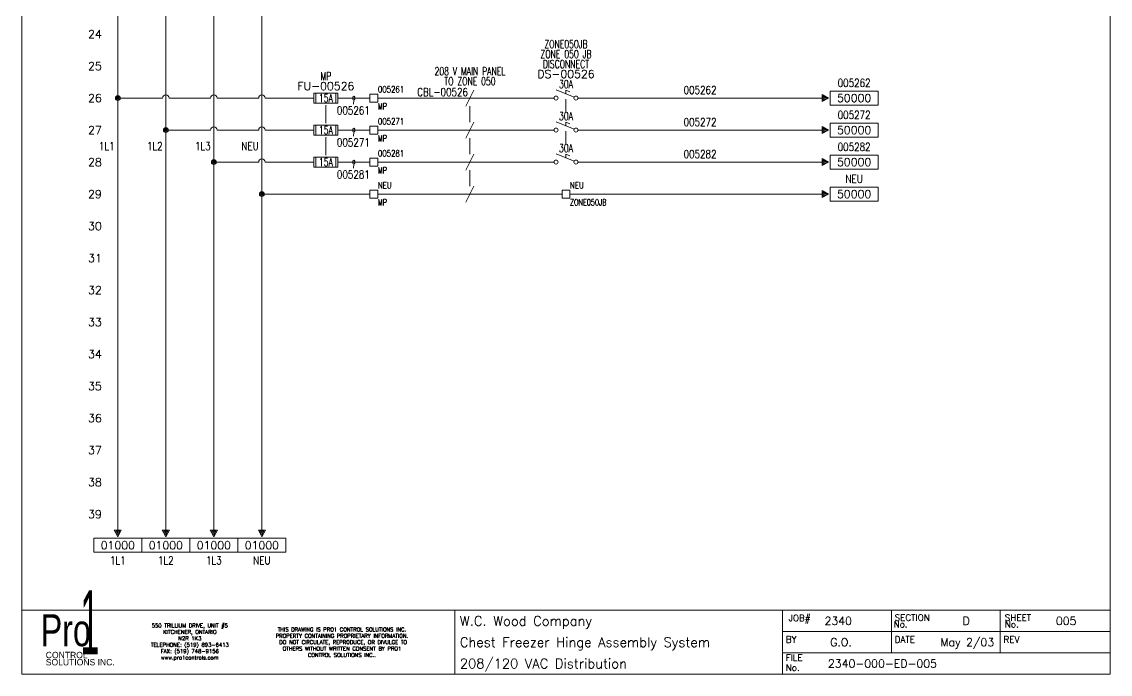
# Model space of a CAD drawing. Header units: inches. Extents: x 0 to 17, y 0 to 23.
# Drawn here: x 0 to 17, y 0 to 10.19 of the extents above; entities that cross this region are included whole.
import ezdxf
from ezdxf.enums import TextEntityAlignment as Align

# ---------------------------------------------------------------- set-up
doc = ezdxf.new("R2010")
doc.units = ezdxf.units.IN
doc.header["$MEASUREMENT"] = 0
doc.layers.get('0').update_dxf_attribs({"lineweight": 5})
for name, color, linetype, lineweight in [('BOARDER', 5, 'Continuous', 5), ('DESC', 1, 'Continuous', 5), ('LINK', 7, 'Continuous', 5), ('LOC', 252, 'Continuous', 5), ('MISC', 2, 'Continuous', 5), ('SYMS', 7, 'Continuous', 5), ('TAGS', 2, 'Continuous', 5), ('Title_Block_Info', 2, 'Continuous', 5), ('WIRENO', 1, 'Continuous', 5), ('WIRES', 7, 'Continuous', 5), ('XREF', 1, 'Continuous', 5)]:
    doc.layers.add(name, color=color, linetype=linetype, lineweight=lineweight)
doc.styles.add('SIVAN', font='sivan.TTF', dxfattribs={"height": 1})
doc.styles.add('STACCO', font='STAC222N.TTF', dxfattribs={"height": 1})
doc.styles.get("Standard").update_dxf_attribs({"font": 'romans.shx'})
doc.styles.add('WD', font='romans.shx')

# ---------------------------------------------------------------- blocks, each defined once
blk = doc.blocks.new('HA2S4')
for p, q in [((-0.055, 0), (0.055, 0)), ((0, -0.102), (-0.055, 0)), ((0.055, 0), (0, -0.102)), ((0.375, -0.125), (-0.375, -0.125)), ((-0.375, -0.125), (-0.375, -0.344)), ((-0.031, -0.016), (0, -0.078)), ((0.031, -0.016), (-0.031, -0.016)), ((-0.008, -0.031), (0, -0.047)), ((0.008, -0.031), (-0.008, -0.031)), ((0, -0.078), (0.031, -0.016)), ((0, -0.047), (0.008, -0.031)), ((0.375, -0.344), (0.375, -0.125)), ((-0.375, -0.344), (0.375, -0.344))]:
    blk.add_line(p, q)
at = {"style": 'WD', "flags": 1}
for tag, p in [('X2TERM01', (0, 0)), ('SIGCODE', (0.088, -0.059))]:
    blk.add_attdef(tag, p, '', height=0.01, dxfattribs=at)
at = {"style": 'WD'}
blk.add_attdef('XREF', text='', height=0.125, dxfattribs=at).set_placement((0, -0.297), align=Align.CENTER)
at = {"style": 'WD', "width": 0.8, "flags": 8}
for tag, p in [('WIRENO', (0, -0.409)), ('DESC1', (0, -0.597))]:
    blk.add_attdef(tag, text='', height=0.125, dxfattribs=at).set_placement(p, align=Align.TOP_CENTER)
blk = doc.blocks.new('HDS21')
for p, q in [((0.126, 0.013), (-0.156, 0.13)), ((0, 0.065), (0, 0.125)), ((0.062, 0.099), (0, 0.125))]:
    blk.add_line(p, q)
for centre in [(-0.155, 0), (0.155, 0)]:
    blk.add_circle(centre, 0.0322)
at = {"style": 'WD', "width": 0.7}
for tag, p in [('INST', (0, 0.951)), ('LOC', (0, 0.781)), ('DESC1', (0, 0.625)), ('DESC2', (0, 0.469)), ('RATING1', (0, 0.156)), ('XREF', (0, -0.236))]:
    blk.add_attdef(tag, text='', height=0.125, dxfattribs=at).set_placement(p, align=Align.CENTER)
at = {"style": 'WD'}
blk.add_attdef('TAG2', text='', height=0.125, dxfattribs=at).set_placement((0, 0.312), align=Align.CENTER)
for tag, p in [('X2LINK', (0, 0.281)), ('X8LINK', (0, -0.016))]:
    blk.add_attdef(tag, p, '', height=0.01, dxfattribs=at)
for tag, p, flags in [('X4TERM01', (-0.188, 0), 1), ('X1TERM02', (0.188, 0), 1), ('FAMILY', (0.206, 0.131), 9)]:
    blk.add_attdef(tag, p, '', height=0.01, dxfattribs=dict(at, flags=flags))
at = {"linetype": 'Continuous', "style": 'WD', "flags": 8}
blk.add_attdef('TERM01', text='', height=0.125, dxfattribs=at).set_placement((-0.25, -0.031), align=Align.TOP_RIGHT)
blk.add_attdef('TERM02', text='', height=0.125, dxfattribs=at).set_placement((0.25, -0.031), align=Align.TOP_LEFT)
blk = doc.blocks.new('HDS11')
for p, q in [((0.126, 0.013), (-0.156, 0.13)), ((0, 0.065), (0, 0.125)), ((0.062, 0.099), (0, 0.125))]:
    blk.add_line(p, q)
for centre in [(-0.155, 0), (0.155, 0)]:
    blk.add_circle(centre, 0.0322)
at = {"style": 'WD', "width": 0.7}
for tag, p in [('INST', (0, 0.951)), ('LOC', (0, 0.781)), ('DESC1', (0, 0.625)), ('DESC2', (0, 0.469)), ('RATING1', (0, 0.156)), ('XREF', (0, -0.236))]:
    blk.add_attdef(tag, text='', height=0.125, dxfattribs=at).set_placement(p, align=Align.CENTER)
at = {"style": 'WD'}
blk.add_attdef('TAG1', text='', height=0.125, dxfattribs=at).set_placement((0, 0.312), align=Align.CENTER)
for tag, p in [('X2LINK', (0, 0.438)), ('X8LINK', (0, -0.016))]:
    blk.add_attdef(tag, p, '', height=0.01, dxfattribs=at)
for tag, p, flags in [('X4TERM01', (-0.188, 0), 1), ('X1TERM02', (0.188, 0), 1), ('FAMILY', (0.206, 0.131), 9)]:
    blk.add_attdef(tag, p, '', height=0.01, dxfattribs=dict(at, flags=flags))
at = {"linetype": 'Continuous', "style": 'WD', "flags": 9}
for tag, p in [('ASSYCODE', (0.219, 0.062)), ('MFG', (0.228, 0.089)), ('CAT', (0.23, 0.108))]:
    blk.add_attdef(tag, text='', height=0.01, dxfattribs=at).set_placement(p, align=Align.CENTER)
at = {"linetype": 'Continuous', "style": 'WD', "flags": 8}
blk.add_attdef('TERM01', text='', height=0.125, dxfattribs=at).set_placement((-0.25, -0.031), align=Align.TOP_RIGHT)
blk.add_attdef('TERM02', text='', height=0.125, dxfattribs=at).set_placement((0.25, -0.031), align=Align.TOP_LEFT)
blk = doc.blocks.new('HW02')
for p, q in [((0.062, 0.125), (-0.062, -0.125)), ((0.031, 0), (-0.031, 0))]:
    blk.add_line(p, q)
at = {"style": 'WD', "width": 0.7, "flags": 1}
for tag, p in [('INST', (0, 0.357)), ('LOC', (0, 0.188)), ('DESC1', (0, -0.456)), ('XREF', (0, -0.3)), ('DESC2', (0, -0.613))]:
    blk.add_attdef(tag, text='', height=0.125, dxfattribs=at).set_placement(p, align=Align.CENTER)
at = {"style": 'WD', "width": 0.8}
blk.add_attdef('TAG2', text='', height=0.125, dxfattribs=at).set_placement((-0.031, 0.031), align=Align.RIGHT)
at = {"style": 'WD', "flags": 1}
for tag, p in [('X4TERM01', (-0.031, 0)), ('X1TERM01', (0.031, 0))]:
    blk.add_attdef(tag, p, '', height=0.01, dxfattribs=at)
at = {"style": 'WD'}
for tag, p in [('X2LINK', (0, 0.125)), ('X8LINK', (0, -0.125))]:
    blk.add_attdef(tag, p, '', height=0.01, dxfattribs=at)
at = {"style": 'WD', "flags": 9}
blk.add_attdef('FAMILY', text='', height=0.01, dxfattribs=at).set_placement((0.023, 0.118), align=Align.CENTER)
at = {"style": 'WD', "width": 0.8}
blk.add_attdef('RATING1', (0.094, 0.031), '', height=0.125, dxfattribs=at)
blk = doc.blocks.new('HFU2')
for p, q in [((-0.188, -0.078), (-0.188, 0.078)), ((-0.188, 0.078), (0.188, 0.078)), ((-0.156, 0.078), (-0.156, -0.078)), ((0.156, 0.078), (0.156, -0.078)), ((0.188, 0.078), (0.188, -0.078)), ((0.188, -0.078), (-0.188, -0.078))]:
    blk.add_line(p, q)
at = {"style": 'WD', "width": 0.7}
for tag, p in [('INST', (0, 0.451)), ('LOC', (0, 0.281))]:
    blk.add_attdef(tag, text='', height=0.125, dxfattribs=at).set_placement(p, align=Align.CENTER)
at = {"style": 'WD'}
blk.add_attdef('TAG2', text='', height=0.125, dxfattribs=at).set_placement((0, 0.125), align=Align.CENTER)
at = {"linetype": 'Continuous', "style": 'WD', "flags": 9}
for tag, p in [('FAMILY', (0.157, 0.251)), ('ASSYCODE', (0.188, 0.235)), ('MFG', (0.156, 0.083)), ('CAT', (0.156, 0.102))]:
    blk.add_attdef(tag, text='', height=0.01, dxfattribs=at).set_placement(p, align=Align.CENTER)
at = {"style": 'WD', "width": 0.7}
blk.add_attdef('RATING1', text='', height=0.125, dxfattribs=at).set_placement((0, 0), align=Align.MIDDLE_CENTER)
at = {"style": 'WD', "flags": 1}
for tag, p in [('X4TERM01', (-0.188, 0)), ('X1TERM02', (0.188, 0))]:
    blk.add_attdef(tag, p, '', height=0.01, dxfattribs=at)
at = {"style": 'WD'}
for tag, p in [('X2LINK', (0, 0.109)), ('X8LINK', (0, -0.109))]:
    blk.add_attdef(tag, p, '', height=0.01, dxfattribs=at)
at = {"linetype": 'Continuous', "style": 'WD', "flags": 8}
blk.add_attdef('TERM01', text='', height=0.125, dxfattribs=at).set_placement((-0.25, -0.031), align=Align.TOP_RIGHT)
blk.add_attdef('TERM02', text='', height=0.125, dxfattribs=at).set_placement((0.25, -0.031), align=Align.TOP_LEFT)
blk = doc.blocks.new('HFU1')
for p, q in [((-0.188, -0.078), (-0.188, 0.078)), ((-0.188, 0.078), (0.188, 0.078)), ((-0.156, 0.078), (-0.156, -0.078)), ((0.156, 0.078), (0.156, -0.078)), ((0.188, 0.078), (0.188, -0.078)), ((0.188, -0.078), (-0.188, -0.078))]:
    blk.add_line(p, q)
at = {"style": 'WD', "width": 0.7}
for tag, p in [('INST', (0, 0.451)), ('LOC', (0, 0.281))]:
    blk.add_attdef(tag, text='', height=0.125, dxfattribs=at).set_placement(p, align=Align.CENTER)
at = {"style": 'WD'}
blk.add_attdef('TAG1', text='', height=0.125, dxfattribs=at).set_placement((0, 0.125), align=Align.CENTER)
at = {"linetype": 'Continuous', "style": 'WD', "flags": 9}
for tag, p in [('ASSYCODE', (0.157, 0.251)), ('MFG', (0.156, 0.083)), ('CAT', (0.156, 0.102))]:
    blk.add_attdef(tag, text='', height=0.01, dxfattribs=at).set_placement(p, align=Align.CENTER)
at = {"style": 'WD', "width": 0.7}
blk.add_attdef('RATING1', text='', height=0.125, dxfattribs=at).set_placement((0, 0), align=Align.MIDDLE_CENTER)
at = {"style": 'WD'}
for tag, p, flags in [('X4TERM01', (-0.188, 0), 1), ('FAMILY', (0.129, 0.108), 9), ('X1TERM02', (0.188, 0), 1)]:
    blk.add_attdef(tag, p, '', height=0.01, dxfattribs=dict(at, flags=flags))
for tag, p in [('X2LINK', (0, 0.109)), ('X8LINK', (0, -0.109))]:
    blk.add_attdef(tag, p, '', height=0.01, dxfattribs=at)
at = {"linetype": 'Continuous', "style": 'WD', "flags": 8}
blk.add_attdef('TERM01', text='', height=0.125, dxfattribs=at).set_placement((-0.25, -0.031), align=Align.TOP_RIGHT)
blk.add_attdef('TERM02', text='', height=0.125, dxfattribs=at).set_placement((0.25, -0.031), align=Align.TOP_LEFT)
blk = doc.blocks.new('HW01')
for p, q in [((0.062, 0.125), (-0.062, -0.125)), ((0.031, 0), (-0.031, 0))]:
    blk.add_line(p, q)
at = {"style": 'WD', "width": 0.7, "flags": 1}
for tag, p in [('INST', (0, 0.357)), ('LOC', (0, 0.188)), ('DESC1', (0, -0.456)), ('XREF', (0, -0.3)), ('DESC2', (0, -0.613))]:
    blk.add_attdef(tag, text='', height=0.125, dxfattribs=at).set_placement(p, align=Align.CENTER)
at = {"style": 'WD', "width": 0.8}
blk.add_attdef('TAG1', text='', height=0.125, dxfattribs=at).set_placement((-0.031, 0.031), align=Align.RIGHT)
at = {"style": 'WD', "flags": 1}
for tag, p in [('X4TERM01', (-0.031, 0)), ('X1TERM01', (0.031, 0))]:
    blk.add_attdef(tag, p, '', height=0.01, dxfattribs=at)
at = {"linetype": 'Continuous', "style": 'WD', "flags": 9}
blk.add_attdef('ASSYCODE', text='', height=0.01, dxfattribs=at).set_placement((0.029, 0.042), align=Align.CENTER)
at = {"style": 'WD'}
for tag, p in [('X2LINK', (0, 0.125)), ('X8LINK', (0, -0.125))]:
    blk.add_attdef(tag, p, '', height=0.01, dxfattribs=at)
at = {"style": 'WD', "flags": 9}
blk.add_attdef('FAMILY', text='', height=0.01, dxfattribs=at).set_placement((0.023, 0.118), align=Align.CENTER)
at = {"style": 'WD', "width": 0.8}
blk.add_attdef('RATING1', (0.094, 0.031), '', height=0.125, dxfattribs=at)
at = {"style": 'WD', "width": 0.8, "flags": 1}
blk.add_attdef('MFG', text='', height=0.0938, dxfattribs=at).set_placement((-0.125, -0.031), align=Align.TOP_RIGHT)
blk.add_attdef('CAT', text='', height=0.0938, dxfattribs=at).set_placement((0.031, -0.031), align=Align.TOP_LEFT)
blk = doc.blocks.new('WDDOT')
for radius in [0.0375, 0.0234, 0.0116]:
    blk.add_circle((0, 0), radius)
blk = doc.blocks.new('HA2S1')
for p, q in [((0, -0.055), (0, 0.055)), ((0, 0.055), (0.102, 0)), ((0.102, 0), (0, -0.055)), ((0.078, 0), (0.016, 0.031)), ((0.016, 0.031), (0.016, -0.031)), ((0.016, -0.031), (0.078, 0)), ((0.047, 0), (0.031, 0.008)), ((0.031, 0.008), (0.031, -0.008)), ((0.031, -0.008), (0.047, 0)), ((0.125, 0.109), (0.125, -0.109)), ((0.875, 0.109), (0.125, 0.109)), ((0.875, -0.109), (0.875, 0.109)), ((0.125, -0.109), (0.875, -0.109))]:
    blk.add_line(p, q)
at = {"style": 'WD', "width": 0.8, "flags": 8}
for tag, p in [('WIRENO', (0.5, 0.3)), ('DESC1', (0.5, -0.169))]:
    blk.add_attdef(tag, text='', height=0.125, dxfattribs=at).set_placement(p, align=Align.TOP_CENTER)
at = {"style": 'WD', "flags": 1}
for tag, p in [('X4TERM01', (0, 0)), ('SIGCODE', (0.026, 0.066))]:
    blk.add_attdef(tag, p, '', height=0.01, dxfattribs=at)
at = {"style": 'WD'}
blk.add_attdef('XREF', text='', height=0.125, dxfattribs=at).set_placement((0.5, -0.063), align=Align.CENTER)
blk = doc.blocks.new('HT0W01')
for p, q in [((-0.062, 0.062), (0.062, 0.062)), ((-0.062, -0.062), (-0.062, 0.062)), ((0.062, 0.062), (0.062, -0.062)), ((0.062, -0.062), (-0.062, -0.062))]:
    blk.add_line(p, q)
at = {"linetype": 'Continuous', "style": 'WD'}
for tag, p, width, flags in [('WIRENO', (0.062, 0.087), 0.8, 8), ('TAGSTRIP', (0.05, -0.297), 0.9, 8), ('CAT', (0.213, -0.406), 0.8, 1)]:
    blk.add_attdef(tag, p, '', height=0.1, dxfattribs=dict(at, width=width, flags=flags))
at = {"style": 'WD', "width": 0.7}
for tag, p in [('INST', (0.062, 0.214)), ('LOC', (0.062, -0.178))]:
    blk.add_attdef(tag, p, '', height=0.1, dxfattribs=at)
at = {"style": 'WD', "flags": 1}
for tag, p, height in [('X4TERM01', (-0.062, 0), 0.01), ('X4TERMDESC01', (-0.055, -0.023), 0.025), ('X2TERMDESC01', (-0.006, 0.029), 0.025), ('X2TERM01', (0, 0.062), 0.01), ('X1TERMDESC01', (0.039, 0.007), 0.025), ('X1TERM01', (0.062, 0), 0.01), ('X8TERM01', (0, -0.062), 0.01), ('X8TERMDESC01', (0, -0.054), 0.025)]:
    blk.add_attdef(tag, p, '', height=height, dxfattribs=at)
at = {"linetype": 'Continuous', "style": 'WD', "width": 0.8, "flags": 1}
blk.add_attdef('MFG', text='', height=0.1, dxfattribs=at).set_placement((0.088, -0.406), align=Align.RIGHT)
at = {"style": 'WD', "width": 0.7, "flags": 1}
blk.add_attdef('ASSYCODE', (0.062, -0.281), '', height=0.01, dxfattribs=at)
blk = doc.blocks.new('WD_WNV')
at = {"linetype": 'Continuous', "style": 'WD', "width": 0.8}
blk.add_attdef('WIRENO', text='', height=0.125, dxfattribs=at).set_placement((-0.05, 0), align=Align.MIDDLE_RIGHT)
blk = doc.blocks.new('WD_WNH')
at = {"linetype": 'Continuous', "style": 'WD', "width": 0.8}
blk.add_attdef('WIRENO', text='', height=0.125, dxfattribs=at).set_placement((0, 0.0625), align=Align.CENTER)
blk = doc.blocks.new('TB_P')
at = {"color": 5}
blk.add_line((6.764, 0), (6.764, 1), dxfattribs=at)
at = {"color": 5, "linetype": 'Continuous'}
blk.add_line((15.283, 1), (15.283, 0.667), dxfattribs=at)
blk.add_lwpolyline([(0, 0), (17, 0), (17, 23), (0, 23)], close=True, dxfattribs=at)
at = {"layer": 'BOARDER', "linetype": 'Continuous'}
for p, q in [((0, 1), (17, 1)), ((0, 1), (0, 0)), ((11.882, 1), (11.882, 0.667)), ((11.882, 1), (11.882, 0)), ((11.882, 1), (11.882, 0)), ((11.882, 1), (11.882, 0)), ((13.583, 1), (13.583, 0.667)), ((11.882, 0.667), (17, 0.667)), ((13.583, 0.667), (13.583, 0.333)), ((15.283, 0.667), (15.283, 0.333)), ((11.882, 0.333), (17, 0.333))]:
    blk.add_line(p, q, dxfattribs=at)
at = {"color": 5, "char_height": 0.06, "attachment_point": 5, "style": 'WD'}
for s, insert, width in [('550 TRILLIUM DRIVE, UNIT #5\\PKITCHENER, ONTARIO\\PN2R 1K3\\PTELEPHONE: (519) 893-6413\\PFAX: (519) 748-9156\\Pwww.pro1controls.com', (2.625, 0.5), 1.804), ('THIS DRAWING IS PRO1 CONTROL SOLUTIONS INC. PROPERTY CONTAINING PROPRIETARY INFORMATION.  DO NOT CIRCULATE, REPRODUCE, OR DIVULGE TO OTHERS WITHOUT WRITTEN CONSENT BY PRO1 CONTROL SOLUTIONS INC..', (5, 0.5), 2.264)]:
    blk.add_mtext(s, dxfattribs=dict(at, insert=insert, width=width))
at = {"color": 2, "linetype": 'Continuous', "style": 'WD', "flags": 1}
for tag, p in [('REV1_NO', (1.734, 3.29)), ('REV1_BY', (7.303, 3.29)), ('REV1_DATE', (9.562, 3.29)), ('REV2_NO', (1.734, 3.04)), ('REV2_BY', (7.303, 3.04)), ('REV2_DATE', (9.562, 3.04)), ('REV3_NO', (1.734, 2.79)), ('REV3_BY', (7.303, 2.79)), ('REV3_DATE', (9.562, 2.79)), ('REV4_NO', (1.734, 2.54)), ('REV4_BY', (7.303, 2.54)), ('REV4_DATE', (9.562, 2.54)), ('REV5_NO', (1.734, 2.29)), ('REV5_BY', (7.303, 2.29)), ('REV5_DATE', (9.562, 2.29)), ('REV6_NO', (1.734, 2.04)), ('REV6_BY', (7.303, 2.04)), ('REV6_DATE', (9.562, 2.04)), ('REV7_NO', (1.734, 1.79)), ('REV7_BY', (7.303, 1.79)), ('REV7_DATE', (9.562, 1.79)), ('REV8_NO', (1.734, 1.54)), ('REV8_BY', (7.303, 1.54)), ('REV8_DATE', (9.562, 1.54)), ('REV9_NO', (1.734, 1.29)), ('REV9_BY', (7.303, 1.29)), ('REV9_DATE', (9.562, 1.29))]:
    blk.add_attdef(tag, text='', height=0.15, dxfattribs=at).set_placement(p, align=Align.MIDDLE_CENTER)
for tag, p in [('REV1_CHANGE', (2.292, 3.29)), ('REV2_CHANGE', (2.292, 3.04)), ('REV3_CHANGE', (2.292, 2.79)), ('REV4_CHANGE', (2.292, 2.54)), ('REV5_CHANGE', (2.292, 2.29)), ('REV6_CHANGE', (2.292, 2.04)), ('REV7_CHANGE', (2.292, 1.79)), ('REV8_CHANGE', (2.292, 1.54)), ('REV9_CHANGE', (2.292, 1.29))]:
    blk.add_attdef(tag, text='', height=0.15, dxfattribs=at).set_placement(p, align=Align.MIDDLE_LEFT)
at = {"layer": 'BOARDER', "lineweight": 0}
for s, height, style, width, p in [('1', 1, 'SIVAN', 0.4, (1.062, 0.812)), ('Pro', 0.5, 'STACCO', 0.75, (0.688, 0.688))]:
    blk.add_text(s, height=height, dxfattribs=dict(at, style=style, width=width)).set_placement(p, align=Align.MIDDLE_CENTER)
at = {"layer": 'BOARDER', "linetype": 'Continuous', "style": 'WD'}
for s, p in [('JOB#', (11.976, 0.827)), ('SECTION', (13.633, 0.835)), ('SHEET', (15.354, 0.834)), ('No.', (13.617, 0.729)), ('No.', (15.354, 0.729)), ('BY', (11.933, 0.493)), ('DATE', (13.634, 0.493)), ('REV', (15.334, 0.493)), ('FILE', (11.932, 0.21)), ('No.', (11.932, 0.052))]:
    blk.add_text(s, height=0.1, dxfattribs=at).set_placement(p)
at = {"layer": 'BOARDER', "lineweight": 0, "style": 'STACCO'}
for s, p in [('CONTROL', (0.375, 0.3)), ('SOLUTIONS INC.', (0.375, 0.188))]:
    blk.add_text(s, height=0.1, dxfattribs=at).set_placement(p, align=Align.MIDDLE_LEFT)
at = {"layer": 'Title_Block_Info', "ltscale": 0.1}
for tag, p in [('CUSTOMER', (6.842, 0.833)), ('JOB DESCRIPTION LINE', (6.842, 0.5)), ('DRAWING DESCRIPTION', (6.842, 0.167))]:
    blk.add_attdef(tag, text='', height=0.15, dxfattribs=at).set_placement(p, align=Align.MIDDLE_LEFT)
at = {"layer": 'Title_Block_Info', "ltscale": 0.1, "style": 'WD'}
for tag, p in [('JOB #', (12.752, 0.833)), ('SEC. NO.', (14.75, 0.833)), ('SHT. NO.', (16.312, 0.833)), ('NAME', (12.795, 0.5)), ('REV', (16.194, 0.5))]:
    blk.add_attdef(tag, text='', height=0.125, dxfattribs=at).set_placement(p, align=Align.MIDDLE_CENTER)
blk.add_attdef('DATE', text='', height=0.125, dxfattribs=at).set_placement((15.188, 0.5), align=Align.MIDDLE_RIGHT)
blk.add_attdef('FILE NUMBER', text='', height=0.125, dxfattribs=at).set_placement((12.591, 0.167), align=Align.MIDDLE_LEFT)

msp = doc.modelspace()

# ---------------------------------------------------------------- linework, layer by layer
at = {"layer": 'LINK'}
for points in [[(4.75, 8.891), (4.75, 8.609)], [(7, 8.875), (7, 8.625)], [(8.5, 8.984), (8.5, 8.781)], [(4.75, 8.391), (4.75, 8.109)], [(7, 8.375), (7, 8.125)], [(8.5, 8.484), (8.5, 8.281)], [(7, 7.875), (7, 7.625)]]:
    msp.add_lwpolyline(points, dxfattribs=at)
at = {"layer": 'WIRENO'}
for points in [[(5.181, 8.907), (5.185, 8.969), (5.202, 8.983), (5.204, 9.014), (5.19, 9.031), (5.173, 9.016), (5.171, 8.985), (5.178, 8.977)], [(5.181, 8.407), (5.185, 8.469), (5.202, 8.483), (5.204, 8.514), (5.19, 8.531), (5.173, 8.516), (5.171, 8.485), (5.178, 8.477)], [(5.181, 7.907), (5.185, 7.969), (5.202, 7.983), (5.204, 8.014), (5.19, 8.031), (5.173, 8.016), (5.171, 7.985), (5.178, 7.977)]]:
    msp.add_lwpolyline(points, dxfattribs=at)
at = {"layer": 'WIRES'}
for p, q in [((1.5, 22.25), (1.5, 2.25)), ((2.25, 22.25), (2.25, 2.25)), ((3, 22.25), (3, 2.25)), ((3.75, 22.25), (3.75, 2.25)), ((1.5, 9), (2.2, 9)), ((2.3, 9), (2.95, 9)), ((3.05, 9), (3.7, 9)), ((3.8, 9), (4.563, 9)), ((4.938, 9), (5.438, 9)), ((5.562, 9), (6.969, 9)), ((7.031, 9), (8.312, 9)), ((8.688, 9), (12.5, 9)), ((2.25, 8.5), (2.95, 8.5)), ((3.05, 8.5), (3.7, 8.5)), ((3.8, 8.5), (4.563, 8.5)), ((4.938, 8.5), (5.438, 8.5)), ((5.562, 8.5), (6.969, 8.5)), ((7.031, 8.5), (8.312, 8.5)), ((8.688, 8.5), (12.5, 8.5)), ((3, 8), (3.7, 8)), ((3.8, 8), (4.563, 8)), ((4.938, 8), (5.438, 8)), ((5.562, 8), (6.969, 8)), ((7.031, 8), (8.312, 8)), ((8.688, 8), (12.5, 8)), ((3.75, 7.5), (5.438, 7.5)), ((5.562, 7.5), (6.969, 7.5)), ((7.031, 7.5), (8.438, 7.5)), ((8.562, 7.5), (12.5, 7.5))]:
    msp.add_line(p, q, dxfattribs=at)
for centre in [(2.25, 9), (3, 9), (3.75, 9), (3, 8.5), (3.75, 8.5), (3.75, 8)]:
    msp.add_arc(centre, 0.05, 0, 180, dxfattribs=at)

# ---------------------------------------------------------------- block references
ref = msp.add_blockref('TB_P', (0, 0))
ref.add_attrib('CUSTOMER', 'W.C. Wood Company', dxfattribs={"layer": 'MISC', "ltscale": 0.1, "height": 0.15}).set_placement((6.842, 0.833), align=Align.MIDDLE_LEFT)
ref.add_attrib('JOB DESCRIPTION LINE', 'Chest Freezer Hinge Assembly System', dxfattribs={"layer": 'MISC', "ltscale": 0.1, "height": 0.15}).set_placement((6.842, 0.5), align=Align.MIDDLE_LEFT)
ref.add_attrib('DRAWING DESCRIPTION', '208/120 VAC Distribution', dxfattribs={"layer": 'MISC', "ltscale": 0.1, "height": 0.15}).set_placement((6.842, 0.167), align=Align.MIDDLE_LEFT)
ref.add_attrib('JOB #', '2340', dxfattribs={"layer": 'MISC', "ltscale": 0.1, "height": 0.125, "style": 'WD'}).set_placement((12.752, 0.833), align=Align.MIDDLE_CENTER)
ref.add_attrib('SEC. NO.', 'D', dxfattribs={"layer": 'MISC', "ltscale": 0.1, "height": 0.125, "style": 'WD'}).set_placement((14.75, 0.833), align=Align.MIDDLE_CENTER)
ref.add_attrib('SHT. NO.', '005', dxfattribs={"layer": 'MISC', "ltscale": 0.1, "height": 0.125, "style": 'WD'}).set_placement((16.312, 0.833), align=Align.MIDDLE_CENTER)
ref.add_attrib('FILE NUMBER', '2340-000-ED-005', dxfattribs={"layer": 'MISC', "ltscale": 0.1, "height": 0.125, "style": 'WD'}).set_placement((12.591, 0.167), align=Align.MIDDLE_LEFT)
ref.add_attrib('NAME', 'G.O.', dxfattribs={"layer": 'MISC', "ltscale": 0.1, "height": 0.125, "style": 'WD'}).set_placement((12.795, 0.5), align=Align.MIDDLE_CENTER)
ref.add_attrib('DATE', 'May 2/03', dxfattribs={"layer": 'MISC', "ltscale": 0.1, "height": 0.125, "style": 'WD'}).set_placement((15.188, 0.5), align=Align.MIDDLE_RIGHT)
at = {"layer": 'SYMS'}
ref = msp.add_blockref('HDS11', (8.5, 9), dxfattribs=at)
ref.add_attrib('RATING1', '30A', dxfattribs={"layer": 'MISC', "height": 0.125, "style": 'WD', "width": 0.7}).set_placement((8.5, 9.156), align=Align.CENTER)
ref.add_attrib('TAG1', 'DS-00526', dxfattribs={"layer": 'TAGS', "height": 0.125, "style": 'WD'}).set_placement((8.5, 9.313), align=Align.CENTER)
ref.add_attrib('DESC1', 'ZONE 050 JB', dxfattribs={"layer": 'DESC', "height": 0.125, "style": 'WD', "width": 0.7}).set_placement((8.5, 9.625), align=Align.CENTER)
ref.add_attrib('DESC2', 'DISCONNECT', dxfattribs={"layer": 'DESC', "height": 0.125, "style": 'WD', "width": 0.7}).set_placement((8.5, 9.469), align=Align.CENTER)
ref.add_attrib('LOC', 'ZONE050JB', dxfattribs={"layer": 'LOC', "height": 0.125, "style": 'WD', "width": 0.7}).set_placement((8.5, 9.781), align=Align.CENTER)
ref = msp.add_blockref('HFU1', (4.75, 9), dxfattribs=at)
ref.add_attrib('TAG1', 'FU-00526', dxfattribs={"layer": 'TAGS', "height": 0.125, "style": 'WD'}).set_placement((4.75, 9.125), align=Align.CENTER)
ref.add_attrib('LOC', 'MP', dxfattribs={"layer": 'LOC', "height": 0.125, "style": 'WD', "width": 0.7}).set_placement((4.75, 9.281), align=Align.CENTER)
ref.add_attrib('RATING1', '15A', dxfattribs={"layer": 'MISC', "height": 0.125, "style": 'WD', "width": 0.7}).set_placement((4.75, 9), align=Align.MIDDLE_CENTER)
ref = msp.add_blockref('HW01', (7, 9), dxfattribs=at)
ref.add_attrib('TAG1', 'CBL-00526', dxfattribs={"layer": 'TAGS', "height": 0.125, "style": 'WD', "width": 0.8}).set_placement((6.969, 9.031), align=Align.RIGHT)
ref.add_attrib('DESC1', '208 V MAIN PANEL', dxfattribs={"layer": 'DESC', "height": 0.125, "style": 'WD', "width": 0.7}).set_placement((7, 9.356), align=Align.CENTER)
ref.add_attrib('DESC2', 'TO ZONE 050', dxfattribs={"layer": 'DESC', "height": 0.125, "style": 'WD', "width": 0.7}).set_placement((7, 9.2), align=Align.CENTER)
ref = msp.add_blockref('HT0W01', (5.5, 9), dxfattribs=at)
ref.add_attrib('WIRENO', '005261', (5.562, 9.087), dxfattribs={"layer": 'WIRENO', "linetype": 'Continuous', "height": 0.1, "style": 'WD', "width": 0.8, "flags": 8})
ref.add_attrib('LOC', 'MP', (5.562, 8.822), dxfattribs={"layer": 'LOC', "height": 0.1, "style": 'WD', "width": 0.7})
ref = msp.add_blockref('HA2S1', (12.5, 9), dxfattribs=at)
ref.add_attrib('XREF', '50000', dxfattribs={"layer": 'XREF', "height": 0.125, "style": 'WD'}).set_placement((13, 8.938), align=Align.CENTER)
ref.add_attrib('WIRENO', '005262', dxfattribs={"layer": 'WIRENO', "height": 0.125, "style": 'WD', "width": 0.8, "flags": 8}).set_placement((13, 9.3), align=Align.TOP_CENTER)
for name, p in [('WDDOT', (1.5, 9)), ('WDDOT', (2.25, 8.5)), ('HW02', (7, 8.5)), ('WDDOT', (3, 8)), ('HW02', (7, 8)), ('WDDOT', (3.75, 7.5)), ('HW02', (7, 7.5))]:
    msp.add_blockref(name, p, dxfattribs=at)
ref = msp.add_blockref('HT0W01', (5.5, 8.5), dxfattribs=at)
ref.add_attrib('WIRENO', '005271', (5.562, 8.587), dxfattribs={"layer": 'WIRENO', "linetype": 'Continuous', "height": 0.1, "style": 'WD', "width": 0.8, "flags": 8})
ref.add_attrib('LOC', 'MP', (5.562, 8.322), dxfattribs={"layer": 'LOC', "height": 0.1, "style": 'WD', "width": 0.7})
ref = msp.add_blockref('HDS21', (8.5, 8.5), dxfattribs=at)
ref.add_attrib('RATING1', '30A', dxfattribs={"layer": 'MISC', "height": 0.125, "style": 'WD', "width": 0.7}).set_placement((8.5, 8.656), align=Align.CENTER)
ref = msp.add_blockref('HA2S1', (12.5, 8.5), dxfattribs=at)
ref.add_attrib('XREF', '50000', dxfattribs={"layer": 'XREF', "height": 0.125, "style": 'WD'}).set_placement((13, 8.438), align=Align.CENTER)
ref.add_attrib('WIRENO', '005272', dxfattribs={"layer": 'WIRENO', "height": 0.125, "style": 'WD', "width": 0.8, "flags": 8}).set_placement((13, 8.8), align=Align.TOP_CENTER)
ref = msp.add_blockref('HFU2', (4.75, 8.5), dxfattribs=at)
ref.add_attrib('RATING1', '15A', dxfattribs={"layer": 'MISC', "height": 0.125, "style": 'WD', "width": 0.7}).set_placement((4.75, 8.5), align=Align.MIDDLE_CENTER)
ref = msp.add_blockref('HT0W01', (5.5, 8), dxfattribs=at)
ref.add_attrib('WIRENO', '005281', (5.562, 8.087), dxfattribs={"layer": 'WIRENO', "linetype": 'Continuous', "height": 0.1, "style": 'WD', "width": 0.8, "flags": 8})
ref.add_attrib('LOC', 'MP', (5.562, 7.822), dxfattribs={"layer": 'LOC', "height": 0.1, "style": 'WD', "width": 0.7})
ref = msp.add_blockref('HDS21', (8.5, 8), dxfattribs=at)
ref.add_attrib('RATING1', '30A', dxfattribs={"layer": 'MISC', "height": 0.125, "style": 'WD', "width": 0.7}).set_placement((8.5, 8.156), align=Align.CENTER)
ref = msp.add_blockref('HA2S1', (12.5, 8), dxfattribs=at)
ref.add_attrib('XREF', '50000', dxfattribs={"layer": 'XREF', "height": 0.125, "style": 'WD'}).set_placement((13, 7.937), align=Align.CENTER)
ref.add_attrib('WIRENO', '005282', dxfattribs={"layer": 'WIRENO', "height": 0.125, "style": 'WD', "width": 0.8, "flags": 8}).set_placement((13, 8.3), align=Align.TOP_CENTER)
ref = msp.add_blockref('HFU2', (4.75, 8), dxfattribs=at)
ref.add_attrib('RATING1', '15A', dxfattribs={"layer": 'MISC', "height": 0.125, "style": 'WD', "width": 0.7}).set_placement((4.75, 8), align=Align.MIDDLE_CENTER)
ref = msp.add_blockref('HT0W01', (5.5, 7.5), dxfattribs=at)
ref.add_attrib('WIRENO', 'NEU', (5.562, 7.587), dxfattribs={"layer": 'WIRENO', "linetype": 'Continuous', "height": 0.1, "style": 'WD', "width": 0.8, "flags": 8})
ref.add_attrib('LOC', 'MP', (5.562, 7.322), dxfattribs={"layer": 'LOC', "height": 0.1, "style": 'WD', "width": 0.7})
ref = msp.add_blockref('HT0W01', (8.5, 7.5), dxfattribs=at)
ref.add_attrib('WIRENO', 'NEU', (8.562, 7.587), dxfattribs={"layer": 'WIRENO', "linetype": 'Continuous', "height": 0.1, "style": 'WD', "width": 0.8, "flags": 8})
ref.add_attrib('LOC', 'ZONE050JB', (8.562, 7.322), dxfattribs={"layer": 'LOC', "height": 0.1, "style": 'WD', "width": 0.7})
ref = msp.add_blockref('HA2S1', (12.5, 7.5), dxfattribs=at)
ref.add_attrib('XREF', '50000', dxfattribs={"layer": 'XREF', "height": 0.125, "style": 'WD'}).set_placement((13, 7.437), align=Align.CENTER)
ref.add_attrib('WIRENO', 'NEU', dxfattribs={"layer": 'WIRENO', "height": 0.125, "style": 'WD', "width": 0.8, "flags": 8}).set_placement((13, 7.8), align=Align.TOP_CENTER)
ref = msp.add_blockref('HA2S4', (1.5, 2.25), dxfattribs=at)
ref.add_attrib('XREF', '01000', dxfattribs={"layer": 'XREF', "height": 0.125, "style": 'WD'}).set_placement((1.5, 1.953), align=Align.CENTER)
ref.add_attrib('WIRENO', '1L1', dxfattribs={"layer": 'WIRENO', "height": 0.125, "style": 'WD', "width": 0.8, "flags": 8}).set_placement((1.5, 1.841), align=Align.TOP_CENTER)
ref = msp.add_blockref('HA2S4', (2.25, 2.25), dxfattribs=at)
ref.add_attrib('XREF', '01000', dxfattribs={"layer": 'XREF', "height": 0.125, "style": 'WD'}).set_placement((2.25, 1.953), align=Align.CENTER)
ref.add_attrib('WIRENO', '1L2', dxfattribs={"layer": 'WIRENO', "height": 0.125, "style": 'WD', "width": 0.8, "flags": 8}).set_placement((2.25, 1.841), align=Align.TOP_CENTER)
ref = msp.add_blockref('HA2S4', (3, 2.25), dxfattribs=at)
ref.add_attrib('XREF', '01000', dxfattribs={"layer": 'XREF', "height": 0.125, "style": 'WD'}).set_placement((3, 1.953), align=Align.CENTER)
ref.add_attrib('WIRENO', '1L3', dxfattribs={"layer": 'WIRENO', "height": 0.125, "style": 'WD', "width": 0.8, "flags": 8}).set_placement((3, 1.841), align=Align.TOP_CENTER)
ref = msp.add_blockref('HA2S4', (3.75, 2.25), dxfattribs=at)
ref.add_attrib('XREF', '01000', dxfattribs={"layer": 'XREF', "height": 0.125, "style": 'WD'}).set_placement((3.75, 1.953), align=Align.CENTER)
ref.add_attrib('WIRENO', 'NEU', dxfattribs={"layer": 'WIRENO', "height": 0.125, "style": 'WD', "width": 0.8, "flags": 8}).set_placement((3.75, 1.841), align=Align.TOP_CENTER)
at = {"layer": 'WIRENO'}
ref = msp.add_blockref('WD_WNH', (10.594, 9), dxfattribs=at)
ref.add_attrib('WIRENO', '005262', dxfattribs={"linetype": 'Continuous', "height": 0.125, "style": 'WD', "width": 0.8}).set_placement((10.594, 9.063), align=Align.CENTER)
ref = msp.add_blockref('WD_WNH', (5.188, 9), dxfattribs=at)
ref.add_attrib('WIRENO', '005261', dxfattribs={"linetype": 'Continuous', "height": 0.125, "style": 'WD', "width": 0.8}).set_placement((5.179, 8.744), align=Align.CENTER)
ref = msp.add_blockref('WD_WNH', (10.594, 8.5), dxfattribs=at)
ref.add_attrib('WIRENO', '005272', dxfattribs={"linetype": 'Continuous', "height": 0.125, "style": 'WD', "width": 0.8}).set_placement((10.594, 8.562), align=Align.CENTER)
ref = msp.add_blockref('WD_WNH', (5.188, 8.5), dxfattribs=at)
ref.add_attrib('WIRENO', '005271', dxfattribs={"linetype": 'Continuous', "height": 0.125, "style": 'WD', "width": 0.8}).set_placement((5.179, 8.244), align=Align.CENTER)
ref = msp.add_blockref('WD_WNV', (1.5, 8.25), dxfattribs=at)
ref.add_attrib('WIRENO', '1L1', dxfattribs={"linetype": 'Continuous', "height": 0.125, "style": 'WD', "width": 0.8}).set_placement((1.45, 8.25), align=Align.MIDDLE_RIGHT)
ref = msp.add_blockref('WD_WNV', (2.25, 8.25), dxfattribs=at)
ref.add_attrib('WIRENO', '1L2', dxfattribs={"linetype": 'Continuous', "height": 0.125, "style": 'WD', "width": 0.8}).set_placement((2.2, 8.25), align=Align.MIDDLE_RIGHT)
ref = msp.add_blockref('WD_WNV', (3, 8.25), dxfattribs=at)
ref.add_attrib('WIRENO', '1L3', dxfattribs={"linetype": 'Continuous', "height": 0.125, "style": 'WD', "width": 0.8}).set_placement((2.95, 8.25), align=Align.MIDDLE_RIGHT)
ref = msp.add_blockref('WD_WNV', (3.75, 8.25), dxfattribs=at)
ref.add_attrib('WIRENO', 'NEU', dxfattribs={"linetype": 'Continuous', "height": 0.125, "style": 'WD', "width": 0.8}).set_placement((3.7, 8.25), align=Align.MIDDLE_RIGHT)
ref = msp.add_blockref('WD_WNH', (10.594, 8), dxfattribs=at)
ref.add_attrib('WIRENO', '005282', dxfattribs={"linetype": 'Continuous', "height": 0.125, "style": 'WD', "width": 0.8}).set_placement((10.594, 8.062), align=Align.CENTER)
ref = msp.add_blockref('WD_WNH', (5.188, 8), dxfattribs=at)
ref.add_attrib('WIRENO', '005281', dxfattribs={"linetype": 'Continuous', "height": 0.125, "style": 'WD', "width": 0.8}).set_placement((5.179, 7.744), align=Align.CENTER)

# ---------------------------------------------------------------- texts
at = {"color": 2, "style": 'WD'}
for s, p in [('24', (1.25, 10)), ('25', (1.25, 9.5)), ('26', (1.25, 9)), ('27', (1.25, 8.5)), ('28', (1.25, 8)), ('29', (1.25, 7.5)), ('30', (1.25, 7)), ('31', (1.25, 6.5)), ('32', (1.25, 6)), ('33', (1.25, 5.5)), ('34', (1.25, 5)), ('35', (1.25, 4.5)), ('36', (1.25, 4)), ('37', (1.25, 3.5)), ('38', (1.25, 3)), ('39', (1.25, 2.5))]:
    msp.add_text(s, height=0.125, dxfattribs=at).set_placement(p, align=Align.MIDDLE_RIGHT)

doc.saveas('drawing.dxf')
